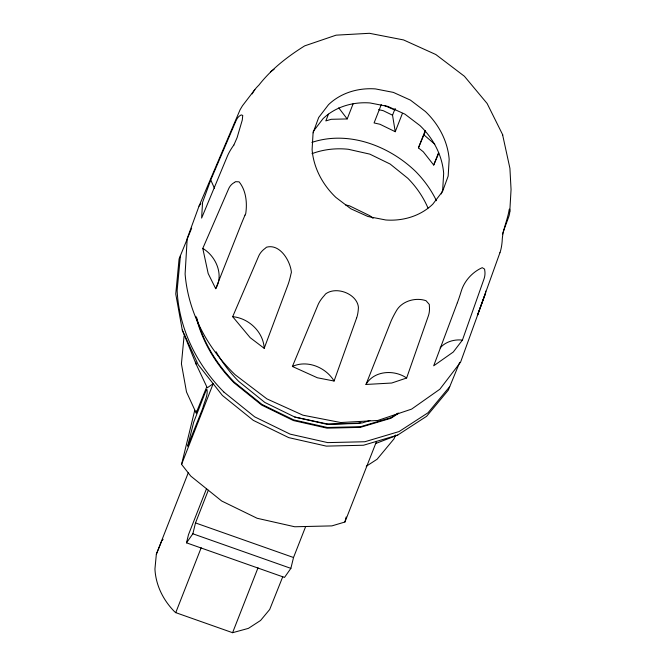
<?xml version="1.0" encoding="UTF-8"?>
<svg xmlns="http://www.w3.org/2000/svg" width="666" height="666" viewBox="0 0 666 666"><rect width="100%" height="100%" fill="white"/><g stroke="black" fill="none" stroke-linecap="round" stroke-linejoin="round"><path stroke-width="1" d="M244.996 215.151L245.737 213.636C247.319 202.897 246.137 190.476 239.094 181.843L235.581 181.668L234.599 182.359M254.845 89.61L242.457 105.769L240.101 109.715L199.009 206.16L187.196 238.511L185.106 273.976A169.422 147.311 21.4 0 0 235.223 374.8L266.933 398.901L302.922 415.184L340.742 422.535L377.813 420.462L411.621 409.107L439.843 389.227L460.564 362.196L485.572 293.09L485.689 291.134M509.765 211.746L511.055 189.544L509.915 168.307L502.53 134.457M180.461 255.411L177.131 290.476A168.781 146.753 21.4 0 0 223.784 391.958M188.237 472.843L156.344 554.212L154.945 568.98A71.062 61.788 21.4 0 0 174.584 611.704L175.749 612.645L232.584 632.7L248.393 628.379L260.572 620.471L269.705 609.465L282.75 576.756M233.833 145.13L237.079 137.696L242.282 120.03L242.74 115.418L241.2 114.902L240.451 115.401A60.381 18.482 76.9 0 0 235.906 120.996L210.747 179.987L202.547 202.439L201.623 218.082L227.381 156.152A78.33 22.91 -36 0 1 232.9 146.362L233.841 145.088M356.576 318.148A73.094 28.513 63.2 0 0 358.416 307.259C357.018 293.764 336.23 285.839 325.516 294.006L324.542 295.304A64.71 25.366 -20 0 0 318.107 304.612L292.407 366.475L317.399 377.78L334.074 381.027L356.568 318.132M184.798 334.59L184.024 336.488L181.427 363.844L186.505 391.974L196.17 413.003L196.503 410.98M252.214 93.906A77.772 35.773 -2.8 0 1 257.892 86.114L258.891 85.115C271.445 69.089 287.437 56.635 304.678 45.871L336.089 35.165L369.455 33.3L403.588 39.943L435.814 54.52L464.41 76.265L487.137 103.505L502.78 134.973M376.54 441.367L344.93 522.011L331.893 525.89L294.722 526.764L257.134 518.273L221.686 500.998L190.801 476.115L181.568 464.368L194.738 410.356M305.594 526.714L293.523 557.509L290.875 568.373L284.515 577.414L186.497 542.832L188.486 534.69L206.626 488.411M186.497 542.832L192.857 533.782L195.504 522.927L208.333 490.201M344.93 522.011L346.154 517.007M406.626 378.013L428.363 315.9A75.067 36.588 32.1 0 0 429.345 305.902L429.329 304.479L426.057 300.732C415.659 297.044 401.69 301.057 396.237 311.03A63.894 10.964 -50.7 0 0 390.792 321.77L365.984 384.465L391.725 383.025L406.626 378.013C394.255 369.397 373.976 370.512 365.984 384.465M457.351 302.755L433.683 365.817L453.28 352.023L462.42 340.101L483.957 279.096A77.772 35.773 -2.8 0 0 484.731 270.338L484.598 269.122L482.251 267.674C472.552 271.944 464.319 280.885 461.255 291.167A61.688 5.295 -77.3 0 1 457.342 302.78M499.933 252.705L477.372 315.551L485.572 293.09M441.275 193.939L442.674 190.101L443.664 173.31A80.253 69.78 21.4 0 0 419.93 125.549L404.903 114.136L387.862 106.418L369.946 102.939A64.078 55.711 21.4 0 0 323.002 118.715L313.187 131.518M502.439 233.991L508.466 217.574A78.33 22.91 -36 0 0 509.723 210.09L509.657 209.157L509.215 209.39C507.65 220.055 502.405 230.053 502.172 241.042A60.381 18.482 76.9 0 1 499.941 252.73M264.194 348.326L287.82 285.19A73.543 14.96 89.9 0 0 290.942 274.042L291.408 272.402C290.384 260.872 279.895 243.406 266.442 247.228L265.376 248.21A63.162 31.044 14.8 0 0 258.774 255.902L232.675 316.683L250.208 337.704L264.194 348.326C263.428 331.968 248.684 318.098 232.675 316.683M181.568 464.368L213.17 383.724L207.251 387.812L196.12 364.135L182.276 330.053L175.757 293.989L179.087 258.916L191.642 228.205M328.471 114.144L325.824 120.904L331.21 119.306L347.194 118.931L353.255 103.471M175.749 612.645L201.182 547.743M381.277 104.579L374.084 122.935L379.995 124.276L395.246 131.71L402.439 113.353M395.246 131.71L392.532 115.201L395.179 108.433M438.728 153.363L433.708 165.043L423.285 151.79L418.431 147.877L425.241 130.486M418.431 147.877L425.507 131.069M232.584 632.7L258.017 567.798M433.708 165.043L438.628 152.481M234.615 182.376A61.047 27.589 48.3 0 0 228.688 188.694L202.78 248.418L208.175 273.526L215.709 288.686L240.534 225.907A76.066 3.18 -64.4 0 1 244.996 215.151M196.17 413.003L206.651 387.054M156.344 554.212L161.405 541.824M395.579 435.048L394.022 438.852L377.114 459.232L366.233 466.3M459.698 362.321L448.318 390.151L426.64 416.275L397.71 435.073L375.449 443.598M215.709 288.686C224.084 274.767 215.967 256.135 202.78 248.418M199.009 206.16L200.891 203.704M161.796 540.875L163.095 539.302M449.692 386.646L428.022 412.77L399.084 431.56L364.868 441.741L327.697 442.615L290.11 434.124L254.67 416.849L223.776 391.966M440.151 347.893C445.554 341.666 454.387 339.161 462.42 340.101M270.413 71.853L274.084 69.272M398.093 413.103L391.183 417.59L360.572 426.698L327.314 427.48L293.681 419.88L261.971 404.42L234.332 382.159A151.007 131.302 21.4 0 1 196.695 317.665M398.693 413.22L390.925 418.265L360.306 427.372L327.048 428.155L293.423 420.554L261.705 405.095L234.074 382.825A151.007 131.302 21.4 0 1 195.912 316.325M292.407 366.475C307.251 359.607 325.957 367.382 334.074 381.027M369.971 420.521L362.029 422.985L328.596 424.209L294.797 417.049L264.827 402.439L238.711 381.393A142.707 124.084 21.4 0 1 216.084 351.74M311.863 142.407C348.285 130.253 388.844 145.646 415.592 171.428A110.148 95.771 21.4 0 1 436.438 200.716M360.897 422.627L358 423.484L326.573 424.225L294.797 417.049M397.71 435.073L363.494 445.246L326.323 446.12L288.736 437.629L253.288 420.354L222.402 395.471L198.185 364.668L182.276 330.053M378.613 109.64L383.308 110.706L392.532 115.201M345.621 204.962L349.542 205.844L369.863 215.751L373.085 218.348M195.504 522.927L293.523 557.509M192.857 533.782L290.875 568.373M384.457 105.511L394.921 110.073M423.992 134.932L434.79 144.197M338.736 107.867L347.194 118.931M210.747 179.987L214.494 188.336M195.754 362.104L196.12 364.135M311.979 153.671A77.264 67.183 21.4 0 1 348.26 149.267L369.813 154.129L390.134 164.036L407.842 178.305A96.77 84.141 21.4 0 1 427.997 208.083M187.72 446.012L202.805 408.133C204.121 402.231 208.267 395.005 206.935 389.485A28.114 1.623 -74.4 0 0 205.17 392.715L193.639 422.311L187.72 446.012M313.087 132.817L312.096 149.617A80.253 69.78 21.4 0 0 335.83 197.377L350.857 208.791L367.907 216.5L385.822 219.988A64.078 55.711 21.4 0 0 432.758 204.204L442.574 191.4L448.168 176.082L449.167 159.282A80.253 69.78 21.4 0 0 425.424 111.522L410.406 100.108L393.356 92.391L375.441 88.911A64.078 55.711 21.4 0 0 328.505 104.687L318.681 117.491L313.087 132.817"/></g></svg>
